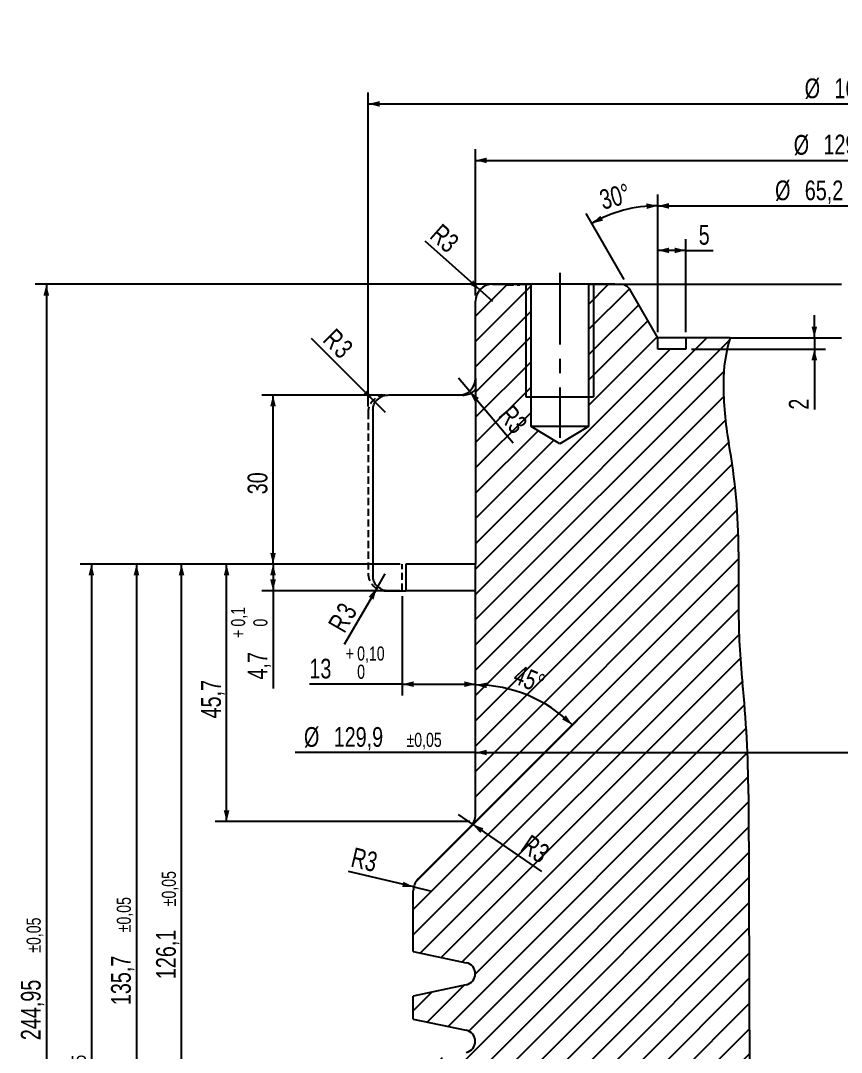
# Model space of a CAD drawing. Header units: millimetres. Extents: x 8 to 832, y 8 to 585.
# Drawn here: x 226.4 to 372.1, y 288.7 to 471.9 of the extents above; entities that cross this region are included whole.
import ezdxf

# ---------------------------------------------------------------- set-up
doc = ezdxf.new("R2010")
doc.units = ezdxf.units.MM
doc.header["$PDSIZE"] = -1
doc.linetypes.add('CENTERX2', pattern=[20.319999999999997, 12.7, -2.54, 2.54, -2.54])
doc.linetypes.add('HIDDEN', pattern=[1.905, 1.27, -0.635])
for name, color, linetype in [('CENTERLINE', 4, 'CENTERX2'), ('DETAIL', 3, 'Continuous'), ('DIMENSIONS', 2, 'Continuous'), ('HATCH', 3, 'Continuous'), ('HIDDEN', 3, 'HIDDEN')]:
    doc.layers.add(name, color=color, linetype=linetype)
doc.layers.add('OUTLINE', color=7, linetype='Continuous', lineweight=25)
doc.styles.add('SLDTEXTSTYLE0', font='TXT', dxfattribs={"width": 0.75})
doc.dimstyles.new('SLDDIMSTYLE0', dxfattribs={"dimtxt": 3.5, "dimasz": 2, "dimexe": 0, "dimexo": 0.0625, "dimgap": 0.875, "dimtad": 1, "dimrnd": 1e-09, "dimzin": 12, "dimdsep": 46, "dimtxsty": 'SLDTEXTSTYLE0', "dimsah": 1, "dimcen": 0.09, "dimadec": 0, "dimazin": 3, "dimtfac": 1, "dimtmove": 0, "dimatfit": 0, "dimfxl": 0, "dimfrac": 2, "dimtolj": 1, "dimtzin": 12, "dimarcsym": 0})
doc.dimstyles.new('SLDDIMSTYLE12', dxfattribs={"dimtxt": 3.5, "dimasz": 2, "dimexe": 0, "dimexo": 0.0625, "dimgap": 0.875, "dimtad": 1, "dimrnd": 1e-09, "dimzin": 12, "dimdsep": 46, "dimtxsty": 'SLDTEXTSTYLE0', "dimsah": 1, "dimcen": 0.09, "dimadec": 0, "dimazin": 3, "dimtol": 1, "dimtp": 0.02, "dimtm": 0.02, "dimtfac": 1, "dimtofl": 0, "dimtmove": 0, "dimatfit": 3, "dimfxl": 0, "dimfrac": 2, "dimtolj": 1, "dimarcsym": 0})
doc.dimstyles.new('SLDDIMSTYLE15', dxfattribs={"dimtxt": 3.5, "dimasz": 2, "dimexe": 0, "dimexo": 0.0625, "dimgap": 0.875, "dimtad": 1, "dimrnd": 1e-09, "dimzin": 12, "dimdsep": 46, "dimtxsty": 'SLDTEXTSTYLE0', "dimsah": 1, "dimcen": 0.09, "dimadec": 0, "dimazin": 3, "dimtol": 1, "dimtp": 0.025, "dimtm": 0.025, "dimtfac": 1, "dimtdec": 3, "dimtofl": 0, "dimtmove": 0, "dimatfit": 3, "dimfxl": 0, "dimfrac": 2, "dimtolj": 1, "dimarcsym": 0})
doc.dimstyles.new('SLDDIMSTYLE17', dxfattribs={"dimtxt": 3.5, "dimasz": 2, "dimexe": 0, "dimexo": 0.0625, "dimgap": 0.875, "dimtad": 1, "dimdec": 1, "dimrnd": 1e-09, "dimzin": 12, "dimdsep": 46, "dimtxsty": 'SLDTEXTSTYLE0', "dimsah": 1, "dimcen": 0.09, "dimadec": 0, "dimazin": 3, "dimtol": 1, "dimtp": 0.1, "dimtfac": 1, "dimtdec": 1, "dimtofl": 0, "dimtmove": 0, "dimatfit": 3, "dimfxl": 0, "dimfrac": 2, "dimtolj": 1, "dimarcsym": 0})
doc.dimstyles.new('SLDDIMSTYLE18', dxfattribs={"dimtxt": 3.5, "dimasz": 2, "dimexe": 0, "dimexo": 0.0625, "dimgap": 0.875, "dimtad": 1, "dimrnd": 1e-09, "dimzin": 12, "dimdsep": 46, "dimtxsty": 'SLDTEXTSTYLE0', "dimsah": 1, "dimcen": 0.09, "dimadec": 0, "dimazin": 3, "dimtol": 1, "dimtp": 0.05, "dimtm": 0.05, "dimtfac": 1, "dimtofl": 0, "dimtmove": 0, "dimatfit": 3, "dimfxl": 0, "dimfrac": 2, "dimtolj": 1, "dimarcsym": 0})
doc.dimstyles.new('SLDDIMSTYLE2', dxfattribs={"dimtxt": 3.5, "dimasz": 2, "dimexe": 0, "dimexo": 0.0625, "dimgap": 0.875, "dimtad": 1, "dimrnd": 1e-09, "dimzin": 12, "dimdsep": 46, "dimtxsty": 'SLDTEXTSTYLE0', "dimsah": 1, "dimcen": 0.09, "dimadec": 0, "dimazin": 3, "dimtfac": 1, "dimtofl": 0, "dimtmove": 0, "dimatfit": 3, "dimfxl": 0, "dimfrac": 2, "dimtolj": 1, "dimtzin": 12, "dimarcsym": 0})
doc.dimstyles.new('SLDDIMSTYLE4', dxfattribs={"dimtxt": 3.5, "dimasz": 2, "dimexe": 0, "dimexo": 0.0625, "dimgap": 0.875, "dimtad": 1, "dimrnd": 1e-09, "dimzin": 12, "dimdsep": 46, "dimtxsty": 'SLDTEXTSTYLE0', "dimsah": 1, "dimcen": 0, "dimadec": 0, "dimazin": 3, "dimtfac": 1, "dimtofl": 0, "dimtmove": 0, "dimatfit": 3, "dimfxl": 0, "dimfrac": 2, "dimtolj": 1, "dimtzin": 12, "dimarcsym": 0})
doc.dimstyles.new('SLDDIMSTYLE5', dxfattribs={"dimtxt": 3.5, "dimasz": 2, "dimexe": 0, "dimexo": 0.0625, "dimgap": 0.875, "dimtad": 1, "dimrnd": 1e-09, "dimzin": 12, "dimdsep": 46, "dimtxsty": 'SLDTEXTSTYLE0', "dimsah": 1, "dimcen": 0.09, "dimadec": 0, "dimazin": 3, "dimtol": 1, "dimtp": 0.1, "dimtfac": 1, "dimtofl": 0, "dimtmove": 0, "dimatfit": 3, "dimfxl": 0, "dimfrac": 2, "dimtolj": 1, "dimarcsym": 0})
doc.dimstyles.new('SLDDIMSTYLE6', dxfattribs={"dimtxt": 3.5, "dimasz": 2, "dimexe": 0, "dimexo": 0.0625, "dimgap": 0.875, "dimtad": 1, "dimrnd": 1e-09, "dimzin": 12, "dimdsep": 46, "dimtxsty": 'SLDTEXTSTYLE0', "dimsah": 1, "dimcen": 0, "dimadec": 0, "dimazin": 3, "dimtfac": 1, "dimtofl": 0, "dimtmove": 0, "dimatfit": 3, "dimfxl": 0, "dimfrac": 2, "dimtolj": 1, "dimtzin": 12, "dimarcsym": 0})
doc.dimstyles.new('SLDDIMSTYLE7', dxfattribs={"dimtxt": 3.5, "dimasz": 2, "dimexe": 0, "dimexo": 0.0625, "dimgap": 0.875, "dimtad": 1, "dimdec": 4, "dimzin": 12, "dimdsep": 46, "dimtxsty": 'SLDTEXTSTYLE0', "dimsah": 1, "dimcen": 0.09, "dimazin": 3, "dimtfac": 1, "dimtofl": 0, "dimtmove": 0, "dimatfit": 3, "dimfxl": 0, "dimfrac": 2, "dimtolj": 1, "dimtzin": 12, "dimarcsym": 0})

# ---------------------------------------------------------------- blocks, each defined once
blk = doc.blocks.new('_D_11')
at = {"layer": 'DIMENSIONS'}
for p, q in [((288.1043927058889, 403.3677147176078), (288.1043927058889, 459.0842817426845)), ((456.104392705889, 403.3677147176078), (456.104392705889, 459.0842817426845)), ((288.1043927058889, 457.0842817426845), (456.104392705889, 457.0842817426845))]:
    blk.add_line(p, q, dxfattribs=at)
for points in [[(288.1043927058889, 457.0842817426845), (290.1043927058889, 456.5842817426845), (290.1043927058889, 457.5842817426845)], [(456.104392705889, 457.0842817426845), (454.104392705889, 457.5842817426845), (454.104392705889, 456.5842817426845)]]:
    blk.add_solid(points, dxfattribs=at)
at = {"layer": 'DIMENSIONS', "char_height": 3.5, "attachment_point": 1, "style": 'SLDTEXTSTYLE0'}
for s, insert in [('%%c', (365.5897742781628, 461.5960188318865)), ('168', (370.8649763069033, 461.5960186572635))]:
    blk.add_mtext(s, dxfattribs=dict(at, insert=insert))
blk = doc.blocks.new('_D_12')
at = {"layer": 'DIMENSIONS'}
for q in [(278.0220111398326, 415.4500962836642), (291.1043927058889, 402.3677147176078)]:
    blk.add_line((288.9830723623293, 404.4890350611674), q, dxfattribs=at)
blk.add_solid([(288.9830723623293, 404.4890350611674), (287.9224121905494, 406.2568020141338), (287.2153054093629, 405.5496952329473)], dxfattribs=at)
at = {"layer": 'DIMENSIONS', "char_height": 3.5, "attachment_point": 1, "rotation": 314.9999999999997, "style": 'SLDTEXTSTYLE0'}
for s, insert in [('R', (282.2996545557295, 417.4826756692937)), ('3', (284.3023366072229, 415.4799936178003))]:
    blk.add_mtext(s, dxfattribs=dict(at, insert=insert))
blk = doc.blocks.new('_D_13')
at = {"layer": 'DIMENSIONS'}
for q in [(291.1043927058889, 373.6677147176078), (283.8592496339496, 361.1187588089031)]:
    blk.add_line((289.6043927058889, 371.0696385062545), q, dxfattribs=at)
blk.add_solid([(289.6043927058889, 371.0696385062545), (288.1713800039967, 369.5875876986856), (289.0374054077811, 369.0875876986856)], dxfattribs=at)
at = {"layer": 'DIMENSIONS', "char_height": 3.5, "attachment_point": 1, "rotation": 60.000000000000234, "style": 'SLDTEXTSTYLE0'}
for s, insert in [('3', (282.2410526175009, 367.1564784920881)), ('R', (280.8249425583293, 364.7037039204935))]:
    blk.add_mtext(s, dxfattribs=dict(at, insert=insert))
blk = doc.blocks.new('_D_15')
at = {"layer": 'DIMENSIONS'}
for p, q in [((294.1543927058889, 369.6677147176078), (294.1543927058889, 352.0740777015985)), ((294.1543927058889, 354.0740777015985), (277.6521622473896, 354.0740777015985)), ((294.1543927058889, 354.0740777015985), (307.1543927058889, 354.0740777015985))]:
    blk.add_line(p, q, dxfattribs=at)
for points in [[(294.1543927058889, 354.0740777015985), (296.1543927058889, 353.5740777015985), (296.1543927058889, 354.5740777015985)], [(307.1543927058889, 354.0740777015985), (305.1543927058889, 354.5740777015985), (305.1543927058889, 353.5740777015985)]]:
    blk.add_solid(points, dxfattribs=at)
at = {"layer": 'DIMENSIONS', "attachment_point": 1, "style": 'SLDTEXTSTYLE0'}
for s, insert, char_height in [('+', (284.117440347612, 360.7689690662901), 2.5), ('0,10', (286.1382738957704, 360.7689690662901), 2.5), ('13', (277.6521622473896, 358.5858146161775), 3.5), ('0', (286.1382738957704, 357.5363302490096), 2.5)]:
    blk.add_mtext(s, dxfattribs=dict(at, insert=insert, char_height=char_height))
blk = doc.blocks.new('_D_23')
at = {"layer": 'DIMENSIONS'}
for p, q in [((293.7984906026212, 375.3677147176078), (260.9543927058886, 375.3677147176078)), ((262.9543927058886, 329.6677147176079), (262.9543927058886, 375.3677147176078)), ((306.1543927058889, 329.6677147176079), (260.9543927058886, 329.6677147176079))]:
    blk.add_line(p, q, dxfattribs=at)
for points in [[(262.9543927058886, 375.3677147176078), (262.4543927058886, 373.3677147176078), (263.4543927058886, 373.3677147176078)], [(262.9543927058886, 329.6677147176079), (263.4543927058886, 331.6677147176079), (262.4543927058886, 331.6677147176079)]]:
    blk.add_solid(points, dxfattribs=at)
at = {"layer": 'DIMENSIONS', "insert": (258.4426557913096, 347.9920201871506), "char_height": 3.5, "attachment_point": 1, "rotation": 90, "style": 'SLDTEXTSTYLE0'}
blk.add_mtext('45,7', dxfattribs=at)
blk = doc.blocks.new('_D_24')
at = {"layer": 'DIMENSIONS'}
for q in [(304.1543927058889, 408.3677147176078), (313.8127621258866, 396.9176768049896)]:
    blk.add_line((306.0887013305736, 406.0745836388269), q, dxfattribs=at)
blk.add_solid([(306.0887013305736, 406.0745836388269), (306.9960519005666, 404.2234448155256), (307.7604289268268, 404.8682143570871)], dxfattribs=at)
at = {"layer": 'DIMENSIONS', "insert": (313.7166194541945, 403.9275018114889), "char_height": 3.5, "attachment_point": 1, "rotation": 310.1483986869124, "style": 'SLDTEXTSTYLE0'}
blk.add_mtext('R3', dxfattribs=at)
blk = doc.blocks.new('_D_26')
at = {"layer": 'DIMENSIONS'}
blk.add_arc((372.1043927058888, -131.3587759111007), 371.1763615903325, 90, 95.00000000000004, dxfattribs=at)
for points in [[(372.1043927058888, 239.8175856792317), (370.1030529102432, 240.3121956491728), (370.1057470179939, 239.3121992782877)], [(339.7542412211099, 238.4051475621731), (341.7893287859035, 238.0758777584829), (341.7048572153114, 239.0723036482317)]]:
    blk.add_solid(points, dxfattribs=at)
at = {"layer": 'DIMENSIONS', "insert": (353.4928380244389, 243.8746370449066), "char_height": 3.5, "attachment_point": 1, "rotation": 2.500000000000404, "style": 'SLDTEXTSTYLE0'}
blk.add_mtext('5°', dxfattribs=at)
blk = doc.blocks.new('_D_32')
at = {"layer": 'DIMENSIONS'}
for p, q in [((339.504392705889, 416.5677147176078), (339.504392705889, 440.9742753079917)), ((404.7043927058889, 416.5677147176078), (404.7043927058889, 440.9742753079917)), ((339.504392705889, 438.9742753079917), (404.7043927058889, 438.9742753079917))]:
    blk.add_line(p, q, dxfattribs=at)
for points in [[(339.504392705889, 438.9742753079917), (341.504392705889, 438.4742753079917), (341.504392705889, 439.4742753079917)], [(404.7043927058889, 438.9742753079917), (402.7043927058889, 439.4742753079917), (402.7043927058889, 438.4742753079917)]]:
    blk.add_solid(points, dxfattribs=at)
at = {"layer": 'DIMENSIONS', "attachment_point": 1, "style": 'SLDTEXTSTYLE0'}
for s, insert, char_height in [('%%c', (360.3350584708988, 443.4860123971936), 3.5), ('65,2', (365.6102604996394, 443.4860122225706), 3.5), ('±0,02', (375.9506807870442, 442.4735088219009), 2.5)]:
    blk.add_mtext(s, dxfattribs=dict(at, insert=insert, char_height=char_height))
blk = doc.blocks.new('_D_39')
at = {"layer": 'DIMENSIONS'}
blk.add_line((333.5195651485876, 425.9337401213922), (326.7835085431539, 437.6009324046635), dxfattribs=at)
blk.add_arc((339.504392705889, 415.5677147176078), 23.44176832547038, 90, 119.9999999999996, dxfattribs=at)
for points in [[(339.504392705889, 439.0094830430781), (337.4849319334783, 439.4239443665988), (337.5274749309286, 438.424849729756)], [(327.7835085431539, 435.8688815970946), (329.7878862141236, 436.351033183339), (329.3251822122474, 437.2375460183548)]]:
    blk.add_solid(points, dxfattribs=at)
at = {"layer": 'DIMENSIONS', "insert": (328.8708749058892, 441.6580703443873), "char_height": 3.5, "attachment_point": 1, "rotation": 14.999999999999618, "style": 'SLDTEXTSTYLE0'}
blk.add_mtext('30°', dxfattribs=at)
blk = doc.blocks.new('_D_43')
at = {"layer": 'DIMENSIONS'}
for p, q in [((293.7984906026212, 375.3677147176078), (236.9543927058886, 375.3677147176078)), ((238.9543927058886, 375.3677147176078), (238.9543927058886, 180.1177147176078)), ((300.9543927058889, 180.1177147176078), (236.9543927058886, 180.1177147176078))]:
    blk.add_line(p, q, dxfattribs=at)
for points in [[(238.9543927058886, 375.3677147176078), (238.4543927058886, 373.3677147176078), (239.4543927058886, 373.3677147176078)], [(238.9543927058886, 180.1177147176078), (239.4543927058886, 182.1177147176078), (238.4543927058886, 182.1177147176078)]]:
    blk.add_solid(points, dxfattribs=at)
at = {"layer": 'DIMENSIONS', "attachment_point": 1, "rotation": 90.00000000000041, "style": 'SLDTEXTSTYLE0'}
for s, insert, char_height in [('±0,025', (235.4551591919795, 280.6133465012088), 2.5), ('195,25', (234.4426557913098, 265.1001552924175), 3.5)]:
    blk.add_mtext(s, dxfattribs=dict(at, insert=insert, char_height=char_height))
blk = doc.blocks.new('_D_45')
at = {"layer": 'DIMENSIONS'}
for p, q in [((293.7984906026212, 375.3677147176078), (269.2043927058888, 375.3677147176079)), ((271.2043927058888, 375.3677147176079), (271.2043927058888, 370.6677147176079)), ((293.7984906026212, 370.6677147176078), (269.2043927058888, 370.6677147176079)), ((271.2043927058888, 370.6677147176079), (271.2043927058888, 353.301873435957))]:
    blk.add_line(p, q, dxfattribs=at)
for points in [[(271.2043927058888, 375.3677147176079), (270.7043927058888, 373.3677147176079), (271.7043927058888, 373.3677147176079)], [(271.2043927058888, 370.6677147176079), (271.7043927058888, 372.6677147176079), (270.7043927058888, 372.6677147176079)]]:
    blk.add_solid(points, dxfattribs=at)
at = {"layer": 'DIMENSIONS', "attachment_point": 1, "rotation": 90.0000000000003, "style": 'SLDTEXTSTYLE0'}
for s, insert, char_height in [('0,1', (263.7410753373726, 364.2925490910711), 2.5), ('0', (267.7051591919796, 364.2925490910711), 2.5), ('+', (263.7410753373726, 362.2746562761937), 2.5), ('4,7', (266.6926557913099, 354.889373435957), 3.5)]:
    blk.add_mtext(s, dxfattribs=dict(at, insert=insert, char_height=char_height))
blk = doc.blocks.new('_D_46')
at = {"layer": 'DIMENSIONS'}
for p, q in [((331.8648646102083, 425.0677147176078), (228.9543927058886, 425.0677147176078)), ((230.9543927058886, 425.0677147176078), (230.9543927058886, 180.1177147176078)), ((300.9543927058889, 180.1177147176078), (228.9543927058886, 180.1177147176078))]:
    blk.add_line(p, q, dxfattribs=at)
for points in [[(230.9543927058886, 425.0677147176078), (230.4543927058886, 423.0677147176078), (231.4543927058886, 423.0677147176078)], [(230.9543927058886, 180.1177147176078), (231.4543927058886, 182.1177147176078), (230.4543927058886, 182.1177147176078)]]:
    blk.add_solid(points, dxfattribs=at)
at = {"layer": 'DIMENSIONS', "attachment_point": 1, "rotation": 90.00000000000041, "style": 'SLDTEXTSTYLE0'}
for s, insert, char_height in [('±0,05', (227.4551591919794, 306.3877872450802), 2.5), ('244,95', (226.4426557913098, 290.8745960362889), 3.5)]:
    blk.add_mtext(s, dxfattribs=dict(at, insert=insert, char_height=char_height))
blk = doc.blocks.new('_D_47')
at = {"layer": 'DIMENSIONS'}
for p, q in [((293.7984906026212, 375.3677147176078), (244.9543927058888, 375.3677147176078)), ((246.9543927058888, 375.3677147176078), (246.9543927058886, 239.6677147176079)), ((298.9543927058889, 239.6677147176079), (244.9543927058886, 239.6677147176079))]:
    blk.add_line(p, q, dxfattribs=at)
for points in [[(246.9543927058888, 375.3677147176078), (246.4543927058888, 373.3677147176078), (247.4543927058888, 373.3677147176078)], [(246.9543927058886, 239.6677147176079), (247.4543927058886, 241.6677147176079), (246.4543927058886, 241.6677147176079)]]:
    blk.add_solid(points, dxfattribs=at)
at = {"layer": 'DIMENSIONS', "attachment_point": 1, "rotation": 90.00000000000036, "style": 'SLDTEXTSTYLE0'}
for s, insert, char_height in [('±0,05', (243.4551591919796, 310.0195945147337), 2.5), ('135,7', (242.4426557913099, 297.0927887666356), 3.5)]:
    blk.add_mtext(s, dxfattribs=dict(at, insert=insert, char_height=char_height))
blk = doc.blocks.new('_D_50')
at = {"layer": 'DIMENSIONS'}
for q in [(275.1055895098876, 341.9427454799555), (437.054392705889, 341.9427454799555)]:
    blk.add_line((307.1543927058889, 341.9427454799555), q, dxfattribs=at)
for points in [[(307.1543927058889, 341.9427454799555), (309.1543927058889, 341.4427454799555), (309.1543927058889, 342.4427454799555)], [(437.054392705889, 341.9427454799555), (435.054392705889, 342.4427454799555), (435.054392705889, 341.4427454799555)]]:
    blk.add_solid(points, dxfattribs=at)
at = {"layer": 'DIMENSIONS', "attachment_point": 1, "style": 'SLDTEXTSTYLE0'}
for s, insert, char_height in [('%%c', (276.6930895098876, 346.4544825691572), 3.5), ('129,9', (281.9682915386281, 346.4544823945342), 3.5), ('±0,05', (294.8950972867262, 345.4419789938646), 2.5)]:
    blk.add_mtext(s, dxfattribs=dict(at, insert=insert, char_height=char_height))
blk = doc.blocks.new('_D_54')
at = {"layer": 'DIMENSIONS'}
for p, q in [((307.1543927058889, 423.0677147176078), (307.1543927058889, 449.0581025750356)), ((437.054392705889, 423.0677147176078), (437.054392705889, 449.0581025750356)), ((307.1543927058889, 447.0581025750356), (437.054392705889, 447.0581025750356))]:
    blk.add_line(p, q, dxfattribs=at)
for points in [[(307.1543927058889, 447.0581025750356), (309.1543927058889, 446.5581025750356), (309.1543927058889, 447.5581025750356)], [(437.054392705889, 447.0581025750356), (435.054392705889, 447.5581025750356), (435.054392705889, 446.5581025750356)]]:
    blk.add_solid(points, dxfattribs=at)
at = {"layer": 'DIMENSIONS', "char_height": 3.5, "attachment_point": 1, "style": 'SLDTEXTSTYLE0'}
for s, insert in [('%%c', (363.646423763068, 451.5698396642375)), ('129,9', (368.924861161442, 451.6233118408973))]:
    blk.add_mtext(s, dxfattribs=dict(at, insert=insert))
blk = doc.blocks.new('_D_55')
at = {"layer": 'DIMENSIONS'}
for p, q in [((290.7240468494546, 405.3677147176078), (269.2043927058888, 405.3677147176078)), ((271.2043927058888, 375.3677147176078), (271.2043927058888, 405.3677147176078)), ((293.7984906026212, 375.3677147176078), (269.2043927058888, 375.3677147176078))]:
    blk.add_line(p, q, dxfattribs=at)
for points in [[(271.2043927058888, 405.3677147176078), (270.7043927058888, 403.3677147176078), (271.7043927058888, 403.3677147176078)], [(271.2043927058888, 375.3677147176078), (271.7043927058888, 377.3677147176078), (270.7043927058888, 377.3677147176078)]]:
    blk.add_solid(points, dxfattribs=at)
at = {"layer": 'DIMENSIONS', "insert": (266.69265579131, 387.781603524085), "char_height": 3.5, "attachment_point": 1, "rotation": 90, "style": 'SLDTEXTSTYLE0'}
blk.add_mtext('30', dxfattribs=at)
blk = doc.blocks.new('_D_56')
at = {"layer": 'DIMENSIONS'}
for p, q in [((293.7984906026212, 375.3677147176078), (252.9543927058887, 375.3677147176078)), ((254.9543927058887, 249.2677147176078), (254.9543927058887, 375.3677147176078)), ((295.1043927058889, 249.2677147176078), (252.9543927058887, 249.2677147176078))]:
    blk.add_line(p, q, dxfattribs=at)
for points in [[(254.9543927058887, 375.3677147176078), (254.4543927058887, 373.3677147176078), (255.4543927058887, 373.3677147176078)], [(254.9543927058887, 249.2677147176078), (255.4543927058887, 251.2677147176078), (254.4543927058887, 251.2677147176078)]]:
    blk.add_solid(points, dxfattribs=at)
at = {"layer": 'DIMENSIONS', "attachment_point": 1, "rotation": 90, "style": 'SLDTEXTSTYLE0'}
for s, insert, char_height in [('±0,05', (251.4539457465777, 314.63542363457), 2.5), ('126,1', (250.4426557913098, 301.7048674341253), 3.5)]:
    blk.add_mtext(s, dxfattribs=dict(at, insert=insert, char_height=char_height))
blk = doc.blocks.new('_D_58')
at = {"layer": 'DIMENSIONS'}
for q in [(284.6048867952982, 320.8207970914792), (299.1043927058889, 317.3750740304886)]:
    blk.add_line((296.1856776832848, 318.068689642211), q, dxfattribs=at)
blk.add_solid([(296.1856776832848, 318.068689642211), (294.3554702701692, 319.0175525537932), (294.1242650662617, 318.0446475462585)], dxfattribs=at)
at = {"layer": 'DIMENSIONS', "insert": (285.6327038367522, 325.1458223485253), "char_height": 3.5, "attachment_point": 1, "rotation": 346.6319624819074, "style": 'SLDTEXTSTYLE0'}
blk.add_mtext('R3', dxfattribs=at)
blk = doc.blocks.new('_D_59')
at = {"layer": 'DIMENSIONS'}
for q in [(304.1543927058889, 330.9103554047271), (318.8508602794013, 320.7922213189123)]:
    blk.add_line((306.6253944959556, 329.2091352092534), q, dxfattribs=at)
blk.add_solid([(306.6253944959556, 329.2091352092534), (307.9891923234212, 327.6631547805932), (308.5562657219123, 328.4868220439488)], dxfattribs=at)
at = {"layer": 'DIMENSIONS', "insert": (316.9198587758129, 327.5455558001588), "char_height": 3.5, "attachment_point": 1, "rotation": 325.4536039667215, "style": 'SLDTEXTSTYLE0'}
blk.add_mtext('R3', dxfattribs=at)
blk = doc.blocks.new('_D_60')
at = {"layer": 'DIMENSIONS'}
blk.add_line((306.9828198306352, 329.496141842354), (325.7338782429421, 348.2472002546608), dxfattribs=at)
blk.add_arc((307.1543927058889, 329.6677147176078), 24.2753604284153, 44.99999999999981, 90, dxfattribs=at)
for points in [[(307.1543927058889, 353.9430751460231), (309.1321588175298, 353.3613181455109), (309.1732484516954, 354.3604736098728)], [(324.319664680569, 346.8329866922878), (323.1872633767168, 348.5556785646299), (322.5098085313619, 347.8201142013651)]]:
    blk.add_solid(points, dxfattribs=at)
at = {"layer": 'DIMENSIONS', "insert": (314.9191951915086, 357.6103578520306), "char_height": 3.5, "attachment_point": 1, "rotation": 337.4999999999995, "style": 'SLDTEXTSTYLE0'}
blk.add_mtext('45°', dxfattribs=at)
blk = doc.blocks.new('_D_61')
at = {"layer": 'DIMENSIONS'}
for q in [(298.1903656744639, 432.6953297404839), (310.1543927058889, 422.0677147176078)]:
    blk.add_line((307.9115062110783, 424.0600651314146), q, dxfattribs=at)
blk.add_solid([(307.9115062110783, 424.0600651314146), (306.7483069501724, 425.7621131564209), (306.0841901455701, 425.0144843248174)], dxfattribs=at)
at = {"layer": 'DIMENSIONS', "insert": (301.149187169908, 436.0262200932542), "char_height": 3.5, "attachment_point": 1, "rotation": 318.3853953220641, "style": 'SLDTEXTSTYLE0'}
blk.add_mtext('R3', dxfattribs=at)
blk = doc.blocks.new('_D_62')
at = {"layer": 'DIMENSIONS'}
for p, q in [((367.3059183077977, 415.5677147176079), (367.3059183077977, 419.5677147176079)), ((353.3543927058889, 415.5677147176078), (369.3059183077977, 415.5677147176079)), ((367.3059183077977, 415.5677147176079), (367.3059183077977, 413.5677147176079)), ((345.504392705889, 413.5677147176078), (369.3059183077977, 413.5677147176079)), ((367.3059183077977, 413.5677147176079), (367.3059183077977, 402.8125682998393))]:
    blk.add_line(p, q, dxfattribs=at)
for points in [[(367.3059183077977, 415.5677147176079), (367.8059183077977, 417.5677147176079), (366.8059183077977, 417.5677147176079)], [(367.3059183077977, 413.5677147176079), (366.8059183077977, 411.5677147176079), (367.8059183077977, 411.5677147176079)]]:
    blk.add_solid(points, dxfattribs=at)
at = {"layer": 'DIMENSIONS', "insert": (362.7941813932189, 402.8125682998393), "char_height": 3.5, "attachment_point": 1, "rotation": 90.00000000000071, "style": 'SLDTEXTSTYLE0'}
blk.add_mtext('2', dxfattribs=at)
blk = doc.blocks.new('_D_63')
at = {"layer": 'DIMENSIONS'}
for p, q in [((339.504392705889, 416.5677147176078), (339.504392705889, 433.0786707631389)), ((344.504392705889, 416.5677147176078), (344.504392705889, 433.0786707631389)), ((344.504392705889, 431.0786707631389), (339.504392705889, 431.0786707631389)), ((344.504392705889, 431.0786707631389), (349.3577615858358, 431.0786707631389))]:
    blk.add_line(p, q, dxfattribs=at)
for points in [[(339.504392705889, 431.0786707631389), (341.504392705889, 430.5786707631389), (341.504392705889, 431.5786707631389)], [(344.504392705889, 431.0786707631389), (342.504392705889, 431.5786707631389), (342.504392705889, 430.5786707631389)]]:
    blk.add_solid(points, dxfattribs=at)
at = {"layer": 'DIMENSIONS', "insert": (346.771650392313, 435.5904076777178), "char_height": 3.5, "attachment_point": 1, "style": 'SLDTEXTSTYLE0'}
blk.add_mtext('5', dxfattribs=at)

msp = doc.modelspace()

# ---------------------------------------------------------------- hatches: boundary and pattern name
at = {"layer": 'HATCH'}
h = msp.add_hatch(dxfattribs=at)
h.set_pattern_fill('ANSI31', color=256, angle=2.8e-322, style=0)
h.set_pattern_definition([(45, (0, 0), (-2.245064030267288, 2.245064030267288), [])])
edge = h.paths.add_edge_path(flags=0)
edge.add_line((296.1043927058889, 294.6254049623681), (305.5202160875244, 292.6240099190754))
edge.add_arc((305.104392705889, 290.6677147176078), 2.000000000000004, -78.00000000000301, 78.00000000000142, ccw=False)
edge.add_line((305.5202160875244, 288.7114195161402), (296.1043927058889, 286.7100244728476))
edge.add_line((296.1043927058889, 286.7100244728476), (296.1043927058889, 282.6254049623681))
edge.add_line((296.1043927058889, 282.6254049623681), (305.5202160875244, 280.6240099190754))
edge.add_arc((305.104392705889, 278.6677147176078), 2.000000000000004, -78.00000000000261, 78.00000000000142, ccw=False)
edge.add_line((305.5202160875244, 276.7114195161402), (296.1043927058889, 274.7100244728476))
edge.add_line((296.1043927058889, 274.7100244728476), (296.1043927058889, 270.625404962368))
edge.add_line((296.1043927058889, 270.625404962368), (305.5202160875244, 268.6240099190754))
edge.add_arc((305.104392705889, 266.6677147176078), 2.000000000000004, -78.00000000000102, 78.00000000000142, ccw=False)
edge.add_line((305.5202160875245, 264.7114195161402), (296.1043927058889, 262.7100244728476))
edge.add_line((296.1043927058889, 262.7100244728476), (296.1043927058889, 249.2677147176078))
edge.add_line((296.1043927058889, 249.2677147176078), (301.9543927058889, 249.2677147176078))
edge.add_line((301.9543927058889, 249.2677147176078), (301.9543927058889, 243.0677147176078))
edge.add_line((301.9543927058889, 243.0677147176078), (319.9543927058889, 243.0677147176078))
edge.add_line((319.9543927058889, 243.0677147176078), (321.9973188105826, 239.6677147176079))
edge.add_line((321.9973188105826, 239.6677147176079), (319.9543927058889, 236.2677147176078))
edge.add_line((319.9543927058889, 236.2677147176078), (301.9543927058889, 236.2677147176078))
edge.add_line((301.9543927058889, 236.2677147176078), (301.9543927058889, 180.1177147176078))
edge.add_line((301.9543927058889, 180.1177147176078), (332.939392705889, 180.1177147176078))
edge.add_arc((332.939392705889, 181.6177147176078), 1.5, 270.0000000000008, 360.0000000000008)
edge.add_line((334.439392705889, 181.6177147176078), (334.439392705889, 184.7916893138232))
edge.add_arc((332.939392705889, 184.7916893138233), 1.5, 359.9999999999986, 420.0000000000062)
edge.add_line((333.6893927058888, 186.0907274195), (326.8543927058889, 190.0369165094103))
edge.add_line((326.8543927058889, 190.0369165094103), (326.8543927058889, 194.3977147176074))
edge.add_line((326.8543927058889, 194.3977147176074), (341.0948431120306, 194.3977147176074))
edge.add_line((341.0948431120306, 194.3977147176074), (336.4512612433863, 247.4740983483662))
edge.add_line((336.4512612433863, 247.4740983483662), (338.8108268547677, 249.1884231126538))
edge.add_line((338.8108268547677, 249.1884231126538), (341.432234733845, 247.9098770621046))
edge.add_line((341.432234733845, 247.9098770621046), (346.1138760909465, 194.398471487664))
edge.add_arc((346.1043927058889, 195.8977147176074), 1.5, 270.3624166391436, 360.0000000000008)
edge.add_line((347.6043927058889, 195.8977147176074), (347.6043927058889, 197.5677147176078))
edge.add_line((347.6043927058889, 197.5677147176078), (359.6543927058889, 197.5677147176078))
edge.add_line((359.6543927058889, 197.5677147176078), (359.6543927058889, 201.5677147176079))
edge.add_line((359.6543927058889, 201.5677147176079), (357.6043927058889, 249.5677147176078))
edge.add_arc((277.6772531173322, 246.1541597976799), 80.00000000000001, 2.445521094325406, 7.186868186310192)
edge.add_arc((508.037684365796, 275.2018117661909), 152.1846126896913, 180.238731033099, 187.1868681863102, ccw=False)
edge.add_line((355.854392705889, 274.5677147176078), (355.6043927058889, 334.5677147176083))
edge.add_arc((155.6061287943947, 333.7343886179766), 200, 0.2387310330990541, 5.927737860702458)
edge.add_arc((481.4615424982951, 367.5677147176078), 127.6071497924061, 180, 185.9277378607025, ccw=False)
edge.add_line((353.854392705889, 367.5677147176078), (353.8543927058889, 377.5677147176079))
edge.add_arc((245.8377260392246, 377.5677147176079), 108.0166666666643, 0, 10.28552911576858)
edge.add_arc((411.1543927058889, 407.5677147176078), 60.00000000000001, 180, 190.2855291157686, ccw=False)
edge.add_arc((378.4210593725554, 407.5677147176078), 27.26666666666652, 162.9384687801028, 180, ccw=False)
edge.add_line((352.3543927058889, 415.5677147176078), (344.504392705889, 415.5677147176078))
edge.add_line((344.504392705889, 415.5677147176078), (344.504392705889, 413.5677147176078))
edge.add_line((344.504392705889, 413.5677147176078), (339.504392705889, 413.5677147176078))
edge.add_line((339.504392705889, 413.5677147176078), (339.504392705889, 415.5677147176078))
edge.add_line((339.504392705889, 415.5677147176078), (334.5969154177772, 424.0677147176078))
edge.add_arc((332.8648646102083, 423.0677147176078), 2, 29.99999999999973, 90)
edge.add_line((332.8648646102083, 425.0677147176078), (327.2043927058889, 425.0677147176078))
edge.add_line((327.2043927058889, 425.0677147176078), (327.2043927058889, 399.8177147176078))
edge.add_line((327.2043927058889, 399.8177147176078), (322.1043927058889, 396.7533255605672))
edge.add_line((322.1043927058889, 396.7533255605672), (317.0043927058889, 399.8177147176078))
edge.add_line((317.0043927058889, 399.8177147176078), (317.0043927058889, 425.0677147176078))
edge.add_line((317.0043927058889, 425.0677147176078), (315.0111369998901, 425.0677147176078))
edge.add_line((315.0111369998901, 425.0677147176078), (315.0111369998901, 424.9677147176078))
edge.add_line((315.0111369998901, 424.9677147176078), (314.5312027106281, 424.9677147176078))
edge.add_line((314.5312027106281, 424.9677147176078), (314.5312027106281, 425.0677147176078))
edge.add_line((314.5312027106281, 425.0677147176078), (313.8669038689039, 425.0677147176078))
edge.add_line((313.8669038689039, 425.0677147176078), (313.8669038689039, 424.9677147176078))
edge.add_line((313.8669038689039, 424.9677147176078), (312.7091585957732, 424.9677147176078))
edge.add_line((312.7091585957732, 424.9677147176078), (312.7091585957732, 425.0677147176078))
edge.add_line((312.7091585957732, 425.0677147176078), (310.1543927058889, 425.0677147176078))
edge.add_arc((310.1543927058889, 422.0677147176078), 3, 90, 180)
edge.add_line((307.1543927058889, 422.0677147176078), (307.1543927058889, 408.3677147176078))
edge.add_line((307.1543927058889, 408.3677147176078), (307.1543927058889, 375.3677147176078))
edge.add_line((307.1543927058889, 375.3677147176078), (307.1543927058889, 330.9103554047271))
edge.add_arc((304.1543927058889, 330.9103554047271), 3, 315, 360, ccw=False)
edge.add_line((306.2757130494485, 328.7890350611675), (296.9830723623293, 319.4963943740482))
edge.add_arc((299.1043927058889, 317.3750740304886), 3, 135, 180)
edge.add_line((296.1043927058889, 317.3750740304886), (296.1043927058889, 306.625404962368))
edge.add_line((296.1043927058889, 306.625404962368), (305.5202160875245, 304.6240099190754))
edge.add_arc((305.104392705889, 302.6677147176078), 2.000000000000004, -78.00000000000301, 77.99999999999937, ccw=False)
edge.add_line((305.5202160875244, 300.7114195161402), (296.1043927058889, 298.7100244728476))
edge.add_line((296.1043927058889, 298.7100244728476), (296.1043927058889, 294.6254049623681))

# ---------------------------------------------------------------- linework, layer by layer
at = {"color": 51, "linetype": 'Continuous', "lineweight": 18}
msp.add_point((307.1543927058889, 329.6677147176079), dxfattribs=at)
at = {"layer": 'CENTERLINE'}
msp.add_line((322.1043927058889, 427.0677147176078), (322.1043927058889, 397.8177147176078), dxfattribs=at)
at = {"layer": 'DETAIL'}
for p, q in [((316.104392705889, 425.0677147176078), (316.104392705889, 405.0677147176078)), ((328.1043927058889, 425.0677147176078), (328.1043927058889, 405.0677147176078)), ((316.104392705889, 405.0677147176078), (328.1043927058889, 405.0677147176078))]:
    msp.add_line(p, q, dxfattribs=at)
at = {"layer": 'HIDDEN'}
for p, q in [((288.1043927058889, 402.3677147176078), (288.1043927058889, 373.6677147176078)), ((294.1543927058889, 370.6677147176078), (294.1543927058889, 375.3677147176078)), ((291.1043927058889, 370.6677147176078), (294.1543927058889, 370.6677147176078))]:
    msp.add_line(p, q, dxfattribs=at)
for centre, start, end in [((291.1043927058889, 402.3677147176078), 90, 180), ((291.1043927058889, 373.6677147176078), 180, 270.0000000000008)]:
    msp.add_arc(centre, 3, start, end, dxfattribs=at)
at = {"layer": 'OUTLINE'}
for p, q in [((310.1543945655379, 425.0677128116099), (312.7091576740298, 425.0677128116099)), ((312.7091576740298, 425.0677128116099), (312.7091576740298, 424.9677111188379)), ((312.7091576740298, 425.0677128116099), (313.8669033929858, 425.0677128116099)), ((312.7091576740298, 424.9677111188379), (313.8669033929858, 424.9677111188379)), ((313.8669033929858, 424.9677111188379), (313.8669033929858, 425.0677128116099)), ((313.8669033929858, 425.0677128116099), (314.5312008842978, 425.0677128116099)), ((314.5312008842978, 425.0677128116099), (314.5312008842978, 424.9677111188379)), ((314.5312008842978, 425.0677128116099), (315.0080976471457, 425.0677128116099)), ((314.5312008842978, 424.9677111188379), (315.0111374840292, 424.9677111188379)), ((315.0080976471457, 424.9677111188379), (315.0080976471457, 425.0677128116099)), ((315.0080976471457, 425.0677128116099), (315.0111374840292, 425.0677128116099)), ((315.0111374840292, 424.9677111188379), (315.0111374840292, 425.0677128116099)), ((315.0111374840292, 425.0677128116099), (317.0043913111243, 425.0677128116099)), ((317.0043913111243, 399.8177175203768), (317.0043913111243, 425.0677128116099)), ((327.2043926105055, 425.0677128116099), (317.0043913111243, 425.0677128116099)), ((327.2043926105055, 425.0677128116099), (327.2043926105055, 399.8177175203768)), ((327.2043926105055, 425.0677128116099), (332.8648631855997, 425.0677128116099)), ((332.8648631855997, 425.0677128116099), (372.104392705889, 425.0677128116099)), ((339.5043922051939, 415.5677159110514), (334.5969145581278, 424.0677182356325)), ((307.1543959364447, 408.3677132407633), (307.1543959364447, 422.0677141825167)), ((339.5043922051939, 413.5677118579355), (339.5043922051939, 415.5677159110514)), ((344.5043930247578, 415.5677159110514), (339.5043922051939, 415.5677159110514)), ((344.5043930247578, 415.5677159110514), (344.5043930247578, 413.5677118579355)), ((352.3543917969021, 415.5677159110514), (344.5043930247578, 415.5677159110514)), ((352.3543917969021, 415.5677159110514), (372.104392705889, 415.5677159110514)), ((344.5043930247578, 413.5677118579355), (339.5043922051939, 413.5677118579355)), ((307.1543959364447, 408.3677132407633), (307.1543959364447, 375.3677134195772)), ((304.8942548617873, 405.3677146116701), (291.7240498051199, 405.3677146116701)), ((288.9098388537917, 402.6517023126093), (288.9098388537917, 373.3837281147448)), ((322.1043919608149, 396.7533235231844), (317.0043913111243, 399.8177175203768)), ((327.2043926105055, 399.8177175203768), (317.0043913111243, 399.8177175203768)), ((327.2043926105055, 399.8177175203768), (322.1043919608149, 396.7533235231844)), ((353.8543929740939, 377.5677134076563), (353.8543929740939, 367.5677154938189)), ((294.798487184957, 375.3677134195772), (294.798487184957, 370.6677158156839)), ((307.1543959364447, 375.3677134195772), (294.798487184957, 375.3677134195772)), ((307.1543959364447, 330.9103560427633), (307.1543959364447, 375.3677134195772)), ((291.7240498051199, 370.6677158156839), (294.798487184957, 370.6677158156839)), ((307.1543959364447, 370.6677158156839), (294.798487184957, 370.6677158156839)), ((355.6043927952799, 334.5677138099877), (355.8543933019194, 274.567713288447)), ((296.983071921781, 319.4963943938223), (306.2757117137465, 328.7890351171104)), ((296.1043951496634, 306.6254051195887), (296.1043951496634, 317.3750739338306)), ((296.1043951496634, 306.6254051195887), (305.5202153906378, 304.6240101362077)), ((305.5202153906378, 300.7114196921197), (296.1043951496634, 298.7100242430774)), ((296.1043951496634, 294.6254045496193), (296.1043951496634, 298.7100242430774)), ((296.1043951496634, 294.6254045496193), (305.5202153906378, 292.624009100577))]:
    msp.add_line(p, q, dxfattribs=at)
for centre, radius, start, end in [((310.154392705889, 422.0677147176078), 3, 90, 180), ((332.8648646102084, 423.0677147176078), 2.000000000000016, 29.99999999999973, 90), ((378.4210593725555, 407.5677147176078), 27.26666666666648, 162.9384687801036, 180), ((304.1543927058889, 408.3677147176078), 3, 270.0000000000008, 0), ((411.154392705889, 407.5677147176078), 60, 180, 190.2855291157695), ((245.8377260392247, 377.5677147176079), 108.0166666666643, 1.648922038222134e-15, 10.28552911576858), ((481.4615424982952, 367.5677147176078), 127.6071497924062, 180.0000000000008, 185.9277378607032), ((155.6061287943948, 333.7343886179766), 200, 0.238731033099054, 5.927737860702459), ((304.154392705889, 330.9103554047271), 3, 315.0000000000016, 0), ((299.104392705889, 317.3750740304886), 3.000000000000024, 135, 180), ((305.104392705889, 302.6677147176078), 2.000000000000025, 282.0000000000003, 78.00000000000021), ((305.104392705889, 290.6677147176078), 2.000000000000025, 282.0000000000006, 78.00000000000055)]:
    msp.add_arc(centre, radius, start, end, dxfattribs=at)
for points, knots in [([(288.9482540473494, 402.6517023126093), (288.9520176992185, 402.9161188730598), (288.9599188487488, 403.4712166491157), (289.328131505083, 404.1878001579448), (289.8370329676192, 404.747297234966), (290.2342210298797, 404.9706038504865), (290.4098418936285, 405.0693412105051)], [0, 0, 0, 0, 0.2857706707196434, 0.5999271131438225, 0.8231035808269903, 0.9999999999999999, 0.9999999999999999, 0.9999999999999999, 0.9999999999999999]), ([(291.7240498051199, 405.3677146116701), (291.3807625423384, 405.3381766476126), (290.9253519283185, 405.2989910913547), (290.5116872742132, 405.11471138362), (290.4098418936285, 405.0693412105051)], [0, 0, 0, 0, 0.7537972375113482, 1, 1, 1, 1]), ([(304.8942548617873, 405.3677146116701), (304.8972946625371, 405.3677180181549), (305.2428067192248, 405.3681052085178), (305.933633438199, 405.4893214604793), (306.6909704447118, 405.9010180116189), (307.0437543205285, 406.2551195127404), (307.1543959364447, 406.3661743680445)], [0, 0, 0, 0, 0.003599324302045865, 0.4091090320147054, 0.814682200605599, 1, 1, 1, 1]), ([(290.4098418936285, 370.9660929421393), (290.234220865083, 371.0648274917532), (289.8370309954919, 371.2881285577477), (289.3281304349887, 371.8476278582), (288.9599199481191, 372.564216369074), (288.9520180426789, 373.1193131806498), (288.9482540473494, 373.3837281147448)], [0, 0, 0, 0, 0.176895337700497, 0.4000718860060617, 0.7142301137108807, 1, 1, 1, 1]), ([(290.4098418936285, 370.9660929421393), (290.6169838223924, 370.8807317242797), (291.0380932336704, 370.7071965428061), (291.4929401518768, 370.6810174991064), (291.7240498051199, 370.6677158156839)], [0, 0, 0, 0, 0.4918957477945136, 0.9999999999999999, 0.9999999999999999, 0.9999999999999999, 0.9999999999999999])]:
    msp.add_open_spline(points, degree=3, knots=knots, dxfattribs=at)

# ---------------------------------------------------------------- dimensions: what is measured, and where the dimension line sits
at = {"layer": 'DIMENSIONS'}
for base, line1, line2, picture, middle in [((333.4372166123763, 438.2107241570647), ((334.0195651485876, 425.0677147176078), (339.504392705889, 415.5677147176078)), ((339.504392705889, 415.5677147176078), (339.504392705889, 471.865939179635)), '_D_39', (333.4372166123763, 438.2107241570648)), ((355.913907208824, 239.4643080289455), ((372.1043927058888, 180.2035011552347), (372.1043927058888, 425.0677147176078)), ((337.9392694272912, 259.1503700935709), (343.604392705889, 194.3977147176074)), '_D_26', (355.913907208824, 239.4643080289454)), ((316.4441709565346, 352.0952233617551), ((306.2757130494485, 328.7890350611675), (296.9830723623293, 319.4963943740482)), ((307.1543927058889, 330.9103554047271), (307.1543927058889, 422.0677147176078)), '_D_60', (316.4441709565346, 352.0952233617551))]:
    dim = msp.add_angular_dim_2l(base=base, line1=line1, line2=line2, dimstyle='SLDDIMSTYLE7', dxfattribs=at)
    dim.commit()
    dim.dimension.update_dxf_attribs({"geometry": picture, "text_midpoint": middle, "dimtype": 162})
for base, p1, p2, dimstyle, picture, middle in [((456.104392705889, 457.0842817426845), (288.1043927058889, 402.3677147176078), (456.104392705889, 402.3677147176078), 'SLDDIMSTYLE2', '_D_11', (372.104392705889, 457.0842817426845)), ((437.054392705889, 447.0581025750357), (307.1543927058889, 422.0677147176078), (437.054392705889, 422.0677147176078), 'SLDDIMSTYLE2', '_D_54', (372.104392705889, 447.0581025750357)), ((404.7043927058889, 438.9742753079975), (339.504392705889, 415.5677147176078), (404.7043927058889, 415.5677147176078), 'SLDDIMSTYLE12', '_D_32', (372.104392705889, 438.9742753079975)), ((437.054392705889, 341.9427454799555), (307.1543927058889, 330.9103554047271), (437.054392705889, 330.9103554047271), 'SLDDIMSTYLE18', '_D_50', (289.7556164752299, 341.9427454799555))]:
    dim = msp.add_linear_dim(base=base, p1=p1, p2=p2, text='%%c<>', dimstyle=dimstyle, dxfattribs=at)
    dim.commit()
    dim.dimension.update_dxf_attribs({"geometry": picture, "text_midpoint": middle, "dimtype": 160})
for center, mpoint, dimstyle, picture, middle in [((310.1543927058889, 422.0677147176078), (307.9115062110783, 424.0600651314146), 'SLDDIMSTYLE6', '_D_61', (300.0103279087065, 431.0786807631388)), ((291.1043927058889, 402.3677147176078), (288.9830723623293, 404.4890350611674), 'SLDDIMSTYLE4', '_D_12', (280.8752324295967, 412.5968949938999)), ((304.1543927058889, 408.3677147176078), (306.0887013305736, 406.0745836388269), 'SLDDIMSTYLE6', '_D_24', (312.2564370782189, 398.7627286050717)), ((291.1043927058889, 373.6677147176078), (289.6043927058889, 371.0696385062545), 'SLDDIMSTYLE4', '_D_13', (285.832653714928, 364.5367876205136)), ((304.1543927058889, 330.9103554047271), (306.6253944959556, 329.2091352092534), 'SLDDIMSTYLE6', '_D_59', (316.8204468050578, 322.1901248509216)), ((299.1043927058889, 317.3750740304886), (296.1856776832848, 318.068689642211), 'SLDDIMSTYLE6', '_D_58', (286.9516803466957, 320.2631076600595))]:
    dim = msp.add_radius_dim(center=center, mpoint=mpoint, dimstyle=dimstyle, dxfattribs=at)
    dim.commit()
    dim.dimension.update_dxf_attribs({"geometry": picture, "text_midpoint": middle, "dimtype": 164})
for base, p1, p2, dimstyle, picture, middle in [((339.504392705889, 431.0786707631389), (344.504392705889, 415.5677147176078), (339.504392705889, 415.5677147176078), 'SLDDIMSTYLE2', '_D_63', (348.0647059890744, 431.0786707631389)), ((307.1543927058889, 354.0740777015986), (294.1543927058889, 370.6677147176078), (307.1543927058889, 330.9103554047271), 'SLDDIMSTYLE5', '_D_15', (285.1278568888605, 354.0740777015986))]:
    dim = msp.add_linear_dim(base=base, p1=p1, p2=p2, dimstyle=dimstyle, dxfattribs=at)
    dim.commit()
    dim.dimension.update_dxf_attribs({"geometry": picture, "text_midpoint": middle, "dimtype": 160})
for base, p1, p2, dimstyle, picture, middle in [((230.9543927058887, 180.1177147176078), (332.8648646102083, 425.0677147176078), (301.9543927058889, 180.1177147176078), 'SLDDIMSTYLE18', '_D_46', (230.9543927058886, 302.5927147176078)), ((367.3059183077976, 413.5677147176079), (352.3543927058889, 415.5677147176078), (344.504392705889, 413.5677147176078), 'SLDDIMSTYLE0', '_D_62', (367.3059183077976, 404.1056238966007)), ((271.2043927058887, 405.3677147176078), (294.7984906026212, 375.3677147176078), (291.7240468494546, 405.3677147176078), 'SLDDIMSTYLE2', '_D_55', (271.2043927058887, 390.3677147176078)), ((238.9543927058886, 180.1177147176078), (294.7984906026212, 375.3677147176078), (301.9543927058889, 180.1177147176078), 'SLDDIMSTYLE15', '_D_43', (238.9543927058886, 277.7427147176078)), ((246.9543927058887, 239.6677147176079), (294.7984906026212, 375.3677147176078), (299.9543927058889, 239.6677147176079), 'SLDDIMSTYLE18', '_D_47', (246.9543927058887, 307.5177147176078)), ((254.9543927058886, 375.3677147176078), (296.1043927058889, 249.2677147176078), (294.7984906026212, 375.3677147176078), 'SLDDIMSTYLE18', '_D_56', (254.9543927058886, 312.3177147176078)), ((262.9543927058887, 375.3677147176078), (307.1543927058889, 329.6677147176079), (294.7984906026212, 375.3677147176078), 'SLDDIMSTYLE2', '_D_23', (262.9543927058887, 352.5177147176078)), ((271.2043927058887, 370.6677147176079), (294.7984906026212, 375.3677147176078), (294.7984906026212, 370.6677147176078), 'SLDDIMSTYLE17', '_D_45', (271.2043927058887, 361.8982219566672))]:
    dim = msp.add_linear_dim(base=base, p1=p1, p2=p2, angle=90.0000000000002, dimstyle=dimstyle, dxfattribs=at)
    dim.commit()
    dim.dimension.update_dxf_attribs({"geometry": picture, "text_midpoint": middle, "dimtype": 160})

doc.saveas('drawing.dxf')
